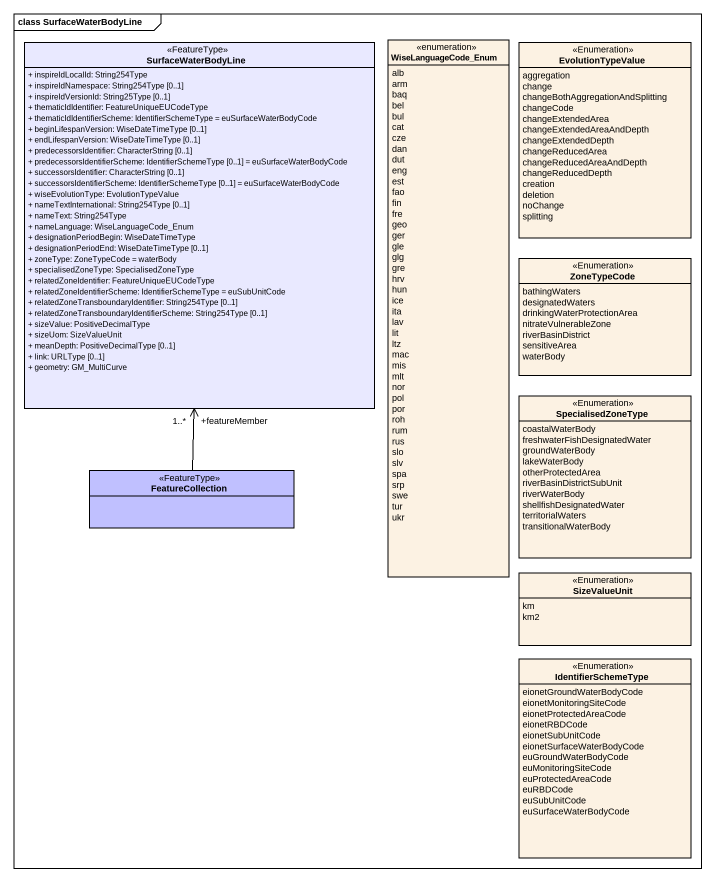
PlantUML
@startuml
mainframe class SurfaceWaterBodyLine
hide circle
hide empty members
skinparam classAttributeIconSize 0
class SurfaceWaterBodyLine <<FeatureType>> #E9E9FF {
  + inspireIdLocalId: String254Type
  + inspireIdNamespace: String254Type [0..1]
  + inspireIdVersionId: String25Type [0..1]
  + thematicIdIdentifier: FeatureUniqueEUCodeType
  + thematicIdIdentifierScheme: IdentifierSchemeType = euSurfaceWaterBodyCode
  + beginLifespanVersion: WiseDateTimeType [0..1]
  + endLifespanVersion: WiseDateTimeType [0..1]
  + predecessorsIdentifier: CharacterString [0..1]
  + predecessorsIdentifierScheme: IdentifierSchemeType [0..1] = euSurfaceWaterBodyCode
  + successorsIdentifier: CharacterString [0..1]
  + successorsIdentifierScheme: IdentifierSchemeType [0..1] = euSurfaceWaterBodyCode
  + wiseEvolutionType: EvolutionTypeValue
  + nameTextInternational: String254Type [0..1]
  + nameText: String254Type
  + nameLanguage: WiseLanguageCode_Enum
  + designationPeriodBegin: WiseDateTimeType
  + designationPeriodEnd: WiseDateTimeType [0..1]
  + zoneType: ZoneTypeCode = waterBody
  + specialisedZoneType: SpecialisedZoneType
  + relatedZoneIdentifier: FeatureUniqueEUCodeType
  + relatedZoneIdentifierScheme: IdentifierSchemeType = euSubUnitCode
  + relatedZoneTransboundaryIdentifier: String254Type [0..1]
  + relatedZoneTransboundaryIdentifierScheme: String254Type [0..1]
  + sizeValue: PositiveDecimalType
  + sizeUom: SizeValueUnit
  + meanDepth: PositiveDecimalType [0..1]
  + link: URLType [0..1]
  + geometry: GM_MultiCurve
}
enum WiseLanguageCode_Enum {
  alb
  arm
  baq
  bel
  bul
  cat
  cze
  dan
  dut
  eng
  est
  fao
  fin
  fre
  geo
  ger
  gle
  glg
  gre
  hrv
  hun
  ice
  ita
  lav
  lit
  ltz
  mac
  mis
  mlt
  nor
  pol
  por
  roh
  rum
  rus
  slo
  slv
  spa
  srp
  swe
  tur
  ukr
}
enum EvolutionTypeValue <<Enumeration>> #FCF2E3 {
  aggregation
  change
  changeBothAggregationAndSplitting
  changeCode
  changeExtendedArea
  changeExtendedAreaAndDepth
  changeExtendedDepth
  changeReducedArea
  changeReducedAreaAndDepth
  changeReducedDepth
  creation
  deletion
  noChange
  splitting
}
enum ZoneTypeCode <<Enumeration>> #FCF2E3 {
  bathingWaters
  designatedWaters
  drinkingWaterProtectionArea
  nitrateVulnerableZone
  riverBasinDistrict
  sensitiveArea
  waterBody
}
enum SpecialisedZoneType <<Enumeration>> #FCF2E3 {
  coastalWaterBody
  freshwaterFishDesignatedWater
  groundWaterBody
  lakeWaterBody
  otherProtectedArea
  riverBasinDistrictSubUnit
  riverWaterBody
  shellfishDesignatedWater
  territorialWaters
  transitionalWaterBody
}
class FeatureCollection <<FeatureType>> #C0C0FF
enum SizeValueUnit <<Enumeration>> #FCF2E3 {
  km
  km2
}
enum IdentifierSchemeType <<Enumeration>> #FCF2E3 {
  eionetGroundWaterBodyCode
  eionetMonitoringSiteCode
  eionetProtectedAreaCode
  eionetRBDCode
  eionetSubUnitCode
  eionetSurfaceWaterBodyCode
  euGroundWaterBodyCode
  euMonitoringSiteCode
  euProtectedAreaCode
  euRBDCode
  euSubUnitCode
  euSurfaceWaterBodyCode
}
FeatureCollection -up-> "+featureMember\n1..*" SurfaceWaterBodyLine
@enduml
